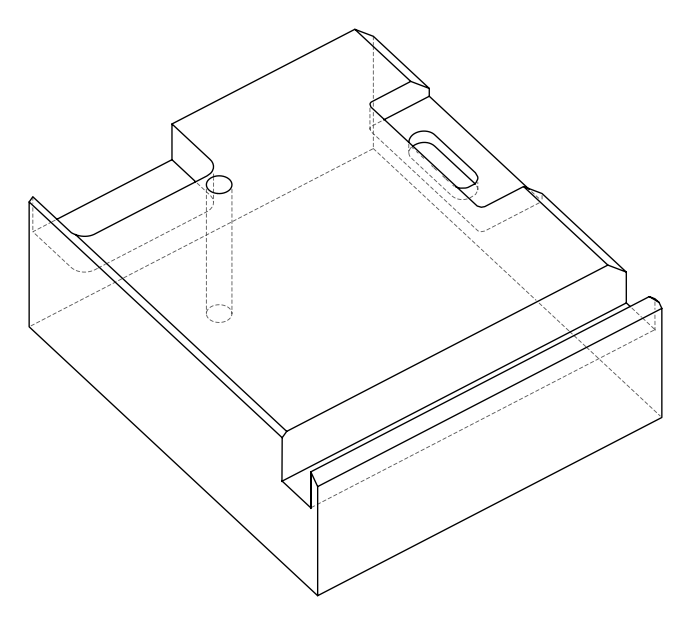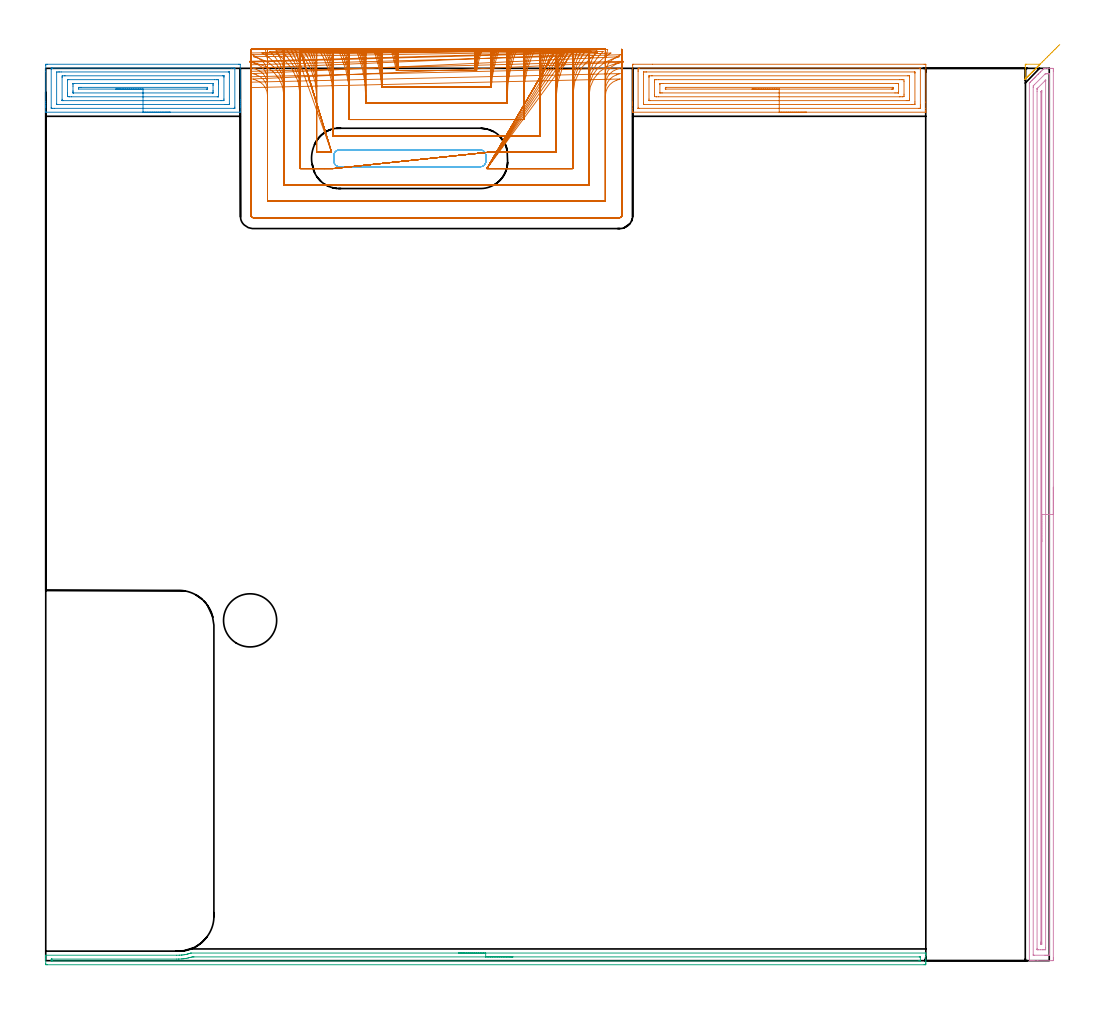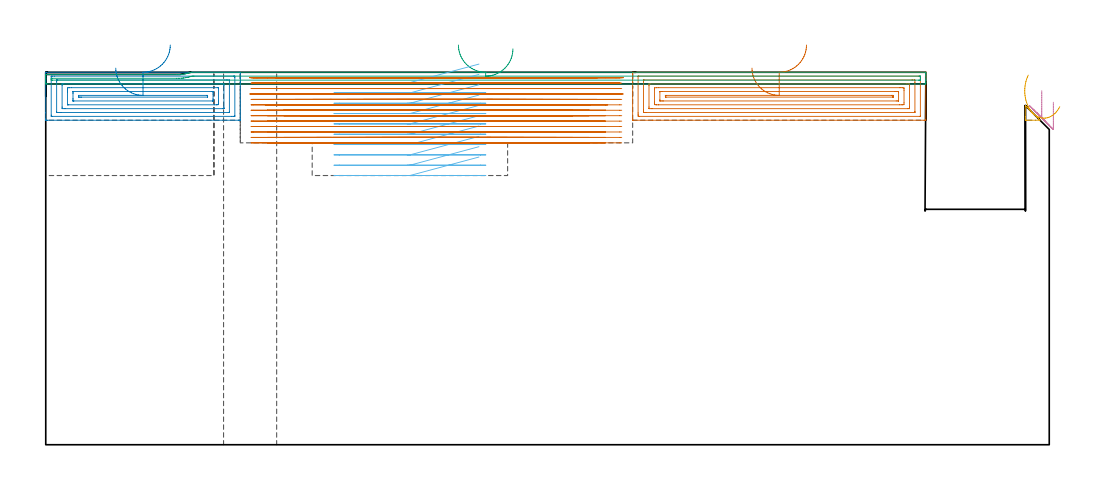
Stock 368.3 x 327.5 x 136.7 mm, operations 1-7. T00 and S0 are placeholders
(PLAN: 13 operations, 8 tool changes, 142.9 min)
(1 AREA_MILL | FG_CHAMFER_SURFACE | UGT0205_001 | 6.25 min | 19024 mm3)
(2 AREA_MILL_1 | FG_CHAMFER_SURFACE_1 | UGT0205_001 | 4.22 min | 12300 mm3)
(3 AREA_MILL_2 | FG_CHAMFER_SURFACE_2 | UGT0205_001 | 5.33 min | 2969 mm3)
(4 AREA_MILL_3 | FG_CHAMFER_SURFACE_3 | UGT0205_001 | 10.59 min | 70005 mm3)
(5 AREA_MILL_4 | FG_CHAMFER_SURFACE_4 | UGT0205_001 | 0.22 min | 380 mm3)
(6 MILL_RECTANGULAR_POCKET | POCKET_RECTANGULAR_STRAIGHT | NXT0201_012 | Follow Part, ap 4, ae 75% | 3.51 min | 56934 mm3)
(7 MILL_SLOT | SLOT_PARTIAL_RECTANGULAR | NXT0201_009 | Follow Part, ap 2, ae 75% | 73.72 min | 177799 mm3)
(8 MILL_SLOT_1 | SLOT_PARTIAL_RECTANGULAR_1 | NXT0201_012 | Follow Part, ap 4, ae 75% | 26.51 min | 306833 mm3)
(9 MILL_RECTANGULAR_SLOT | SLOT_RECTANGULAR | UGT0201_004 | Follow Part, ap 8, ae 75% | 11.22 min | 577773 mm3)
(10 SPOT_DRILL | STEP1HOLE | NXT0321_9005460120000 | 0.05 min | 209 mm3)
(11 DRILL_BLIND_HOLE_INTO_CENTER | STEP1HOLE | UGT0301_198 | 0.06 min | 423 mm3)
(12 GUN_DRILL_THROUGH_HOLE | STEP1HOLE | UGT0307_003 | 0.65 min | 4792 mm3)
(13 SPADE_DRILL_TO_ENLARGE_THROUGH_HOLE | STEP1HOLE | UGT0306_010 | 0.58 min | 35396 mm3)
(TOOL UGT0205_001 | Chamfer Mill 20 x 3 x 45 deg. | D20 FL50 Z2)
(TOOL NXT0201_012 | ENDMILL 16mm [2P460-1600-NA 1630] | D16 FL38 Z6)
(TOOL NXT0201_009 | ENDMILL 8mm [2P460-0800-NA 1630] | D8 FL26 Z6)
(TOOL UGT0201_004 | End Mill 32 mm | D32 FL53 Z6)
(TOOL NXT0321_9005460120000 | NC Spot Drill, 142deg, 12mm, Carbide, Uncoated | D12 PA142 FL30 Z2)
(TOOL UGT0301_198 | Twist Drill 7.9 mm | D7.9 PA118 FL73 Z2)
(TOOL UGT0307_003 | Gun Drill 7 mm | D7 PA130 FL24 Z1)
(TOOL UGT0306_010 | Spade Drill 19.5mm | D19.5 PA132 FL10 Z2)
(OP 1 AREA_MILL)
G17 G21 G94 G90
T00 M6
G54
G17 G0 G90 X279.2 Y311.4 S1061 M3
G43 Z146.7 H0
G94 G1 X279.162 Z145.828 F250.
X279.048 Z144.963
X278.859 Z144.112
X278.597 Z143.28
X278.263 Z142.474
X277.86 Z141.7
X277.392 Z140.964
X276.86 Z140.272
X276.271 Z139.629
X275.628 Z139.04
X274.936 Z138.508
X274.2 Z138.04
X273.426 Z137.637
X272.62 Z137.303
X271.788 Z137.041
X270.936 Z136.852
X270.072 Z136.738
X269.2 Z136.7
X215.576
X215.403 Y311.398 Z136.692
X215.402
X215.4 Y311.743 Z136.356
Y312.022 Z136.078
Y312.717 Z135.378
Y313.945 Z134.152
Y314.478 Z133.617
Y315.092 Z133.004
Y328.564 Z119.534
X215.402 Y328.832 Z119.265
X215.41 Y328.992 Z119.106
X215.572 Y328.999 Z119.099
X222.67 Y329. Z119.1
X322.377
X322.831 Y328.996 Z119.102
X322.99 Y328.992 Z119.106
X323. Y328.83 Z119.267
Y315.092 Z133.004
Y312.717 Z135.378
Y312.022 Z136.078
Y311.745 Z136.355
X322.998 Y311.398 Z136.692
X322.997
X322.824 Y311.4 Z136.7
X269.2
Y312.814 Z135.286
X217.711 Y312.815 Z135.285
X217.439 Y312.82 Z135.28
X217.413 Y312.821 Z135.279
X217.408 Y312.84 Z135.26
X217.403 Y312.874 Z135.226
X217.401 Y312.907 Z135.193
X217.4 Y326.327 Z121.773
X217.402 Y326.803 Z121.297
X217.407 Y327.201 Z120.899
X217.423 Y327.579 Z120.521
X217.811 Y327.584 Z120.516
X217.91 Y327.585 Z120.515
X320.689
X320.961 Y327.58 Z120.52
X320.987 Y327.579 Z120.521
X320.992 Y327.56 Z120.54
X320.997 Y327.526 Z120.574
X320.999 Y327.493 Z120.607
X321. Y314.073 Z134.027
X320.998 Y313.597 Z134.503
X320.993 Y313.199 Z134.901
X320.977 Y312.821 Z135.279
X320.589 Y312.816 Z135.284
X320.49 Y312.815 Z135.285
X269.2 Y312.814 Z135.286
Y314.228 Z133.872
X219.598 Y314.229 Z133.871
X219.514 Y314.23 Z133.87
X219.447 Y314.233 Z133.867
X219.411 Y314.235 Z133.865
X219.409 Y314.283 Z133.817
X219.403 Y314.478 Z133.622
X219.401 Y314.672 Z133.428
X219.4 Y325.237 Z122.863
X219.404 Y325.922 Z122.178
X219.408 Y326.109 Z121.991
X219.417 Y326.165 Z121.935
X219.472 Y326.167 Z121.933
X219.598 Y326.169 Z121.931
X220.239 Y326.171 Z121.929
X220.492 Y326.172 Z121.928
X318.802 Y326.171 Z121.929
X318.886 Y326.17 Z121.93
X318.953 Y326.167 Z121.933
X318.989 Y326.165 Z121.935
X318.991 Y326.117 Z121.983
X318.997 Y325.922 Z122.178
X318.999 Y325.728 Z122.372
X319. Y315.163 Z132.937
X318.996 Y314.478 Z133.622
X318.992 Y314.291 Z133.809
X318.983 Y314.235 Z133.865
X318.928 Y314.233 Z133.867
X318.802 Y314.231 Z133.869
X318.161 Y314.229 Z133.871
X317.908 Y314.228 Z133.872
X269.2
Y315.643 Z132.457
X221.99
X221.539 Y315.647 Z132.453
X221.443 Y315.65 Z132.45
X221.41 Y315.653 Z132.447
X221.407 Y315.7 Z132.4
X221.404 Y315.804 Z132.296
X221.4 Y316.224 Z131.876
Y324.148 Z123.952
X221.404 Y324.595 Z123.505
X221.407 Y324.703 Z123.397
X221.41 Y324.75 Z123.35
X221.474 Y324.752 Z123.348
X221.677 Y324.755 Z123.345
X222.279 Y324.757 Z123.343
X222.568
X316.41
X316.861 Y324.753 Z123.347
X316.957 Y324.75 Z123.35
X316.99 Y324.747 Z123.353
X316.993 Y324.7 Z123.4
X316.996 Y324.596 Z123.504
X317. Y324.176 Z123.924
Y316.252 Z131.848
X316.996 Y315.805 Z132.295
X316.993 Y315.697 Z132.403
X316.99 Y315.65 Z132.45
X316.926 Y315.648 Z132.452
X316.723 Y315.645 Z132.455
X316.121 Y315.643 Z132.457
X315.832
X269.2
Y317.057 Z131.043
X224.961
X224.126 Y317.06 Z131.04
X224.067 Y317.063 Z131.037
X223.41 Y317.119 Z130.981
X223.401 Y317.774 Z130.326
Y322.401 Z125.699
X223.404 Y323.054 Z125.046
X223.41 Y323.281 Z124.819
X224.01 Y323.337 Z124.763
X224.067 Y323.339 Z124.761
X224.898 Y323.343 Z124.757
X224.961
X313.439
X314.274 Y323.34 Z124.76
X314.333 Y323.337 Z124.763
X314.99 Y323.281 Z124.819
X314.999 Y322.626 Z125.474
Y317.999 Z130.101
X314.996 Y317.346 Z130.754
X314.99 Y317.119 Z130.981
X314.39 Y317.063 Z131.037
X314.333 Y317.061 Z131.039
X313.502 Y317.057 Z131.043
X313.439
X269.2
Y318.471 Z129.629
X226.269
X225.854 Y318.472 Z129.628
X225.44 Y318.476 Z129.624
X225.419 Y318.478 Z129.622
X225.41 Y318.487 Z129.613
X225.405 Y318.532 Z129.568
X225.401 Y318.611 Z129.489
X225.4 Y321.521 Z126.579
X225.402 Y321.744 Z126.356
X225.405 Y321.856 Z126.244
X225.41 Y321.91 Z126.19
X225.419 Y321.923 Z126.177
X225.444 Y321.925 Z126.175
X225.854 Y321.928 Z126.172
X226.333 Y321.929 Z126.171
X226.748
X312.131
X312.546 Y321.928 Z126.172
X312.96 Y321.924 Z126.176
X312.981 Y321.922 Z126.178
X312.99 Y321.913 Z126.187
X312.995 Y321.868 Z126.232
X312.999 Y321.789 Z126.311
X313. Y318.879 Z129.221
X312.998 Y318.656 Z129.444
X312.995 Y318.544 Z129.556
X312.99 Y318.49 Z129.61
X312.981 Y318.478 Z129.622
X312.956 Y318.475 Z129.625
X312.546 Y318.472 Z129.628
X312.067 Y318.471 Z129.629
X311.652
X269.2
Y319.885 Z128.215
X227.642 Y319.886 Z128.214
X227.513 Y319.887 Z128.213
X227.446 Y319.89 Z128.21
X227.417 Y319.892 Z128.208
X227.41 Y319.904 Z128.196
X227.406 Y319.927 Z128.173
X227.402 Y319.996 Z128.104
X227.407 Y320.094 Z128.006
X227.435 Y320.508 Z127.592
X227.609 Y320.514 Z127.586
X227.642
X310.758 Y320.515 Z127.585
X310.887 Y320.513 Z127.587
X310.954 Y320.51 Z127.59
X310.983 Y320.508 Z127.592
X310.99 Y320.496 Z127.604
X310.994 Y320.473 Z127.627
X310.999 Y320.403 Z127.697
X310.996 Y320.081 Z128.019
X310.992 Y319.962 Z128.138
X310.988 Y319.892 Z128.208
X310.918 Y319.89 Z128.21
X310.758 Y319.887 Z128.213
X310.631 Y319.886 Z128.215
X310.504 Y319.885
X269.2
X268.328 Z128.253
X267.464 Z128.367
X266.612 Z128.555
X265.78 Z128.818
X264.974 Z129.152
X264.2 Z129.554
X263.464 Z130.023
X262.772 Z130.554
X262.129 Z131.144
X261.54 Z131.787
X261.008 Z132.479
X260.54 Z133.215
X260.137 Z133.989
X259.803 Z134.795
X259.541 Z135.627
X259.352 Z136.478
X259.238 Z137.343
X259.2 Z138.215
G0 Z146.7
M5
M2
(OP 2 AREA_MILL_1)
G17 G21 G94 G90
T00 M6
G54
G17 G0 G90 X45.7 Y311.4 S1061 M3
G43 Z146.7 H0
G94 G1 X45.662 Z145.828 F250.
X45.548 Z144.963
X45.359 Z144.112
X45.097 Z143.28
X44.763 Z142.474
X44.36 Z141.7
X43.892 Z140.964
X43.36 Z140.272
X42.771 Z139.629
X42.128 Z139.039
X41.436 Z138.508
X40.7 Z138.04
X39.926 Z137.637
X39.12 Z137.303
X38.288 Z137.041
X37.436 Z136.852
X36.572 Z136.738
X35.7 Z136.7
X0.119
X0.01 Y311.406 Z136.692
X0. Y311.635 Z136.464
Y313.124 Z134.975
Y313.597 Z134.499
Y313.834 Z134.263
Y314.478 Z133.619
Y314.714 Z133.383
Y315.358 Z132.736
Y326.282 Z121.814
Y328.564 Z119.533
X0.003 Y328.889 Z119.208
X0.01 Y328.992 Z119.105
X0.114 Y328.999 Z119.099
X0.564 Y329. Z119.1
X70.836
X71.29 Y328.995 Z119.103
X71.39 Y328.991 Z119.105
X71.4 Y328.886 Z119.211
Y315.916 Z132.178
Y315.358 Z132.736
Y314.714 Z133.383
Y314.478 Z133.619
Y313.834 Z134.263
Y313.597 Z134.499
Y313.124 Z134.975
X71.399 Y311.633 Z136.465
X71.39 Y311.406 Z136.692
X71.28 Y311.4 Z136.7
X35.7
Y312.814 Z135.286
X3.134
X2.343 Y312.815 Z135.285
X2.243 Y312.816 Z135.284
X2.01 Y312.823 Z135.277
X2.006 Y312.896 Z135.204
X2.001 Y313.055 Z135.045
Y327.142 Z120.958
X2.007 Y327.482 Z120.618
X2.01 Y327.574 Z120.526
X2.048 Y327.579 Z120.521
X2.146 Y327.582 Z120.518
X2.343 Y327.585 Z120.515
X2.442 Y327.586 Z120.514
X68.266
X69.057 Y327.585 Z120.515
X69.157 Y327.584 Z120.516
X69.39 Y327.577 Z120.523
X69.394 Y327.505 Z120.595
X69.399 Y327.345 Z120.755
Y313.258 Z134.842
X69.393 Y312.918 Z135.182
X69.39 Y312.826 Z135.274
X69.352 Y312.821 Z135.279
X69.254 Y312.818 Z135.282
X69.057 Y312.815 Z135.285
X68.958 Y312.814 Z135.286
X35.7
Y314.228 Z133.872
X4.374 Y314.229 Z133.871
X4.122 Y314.23 Z133.87
X4.039 Y314.233 Z133.867
X4.017 Y314.235 Z133.865
X4.01 Y314.276 Z133.824
X4.004 Y314.357 Z133.743
X4.001 Y314.478 Z133.622
X4. Y314.599 Z133.501
X4.001 Y325.922 Z122.178
X4.002 Y326.041 Z122.059
X4.01 Y326.158 Z121.942
X4.122 Y326.165 Z121.935
X4.761 Y326.17 Z121.93
X5.012 Y326.171 Z121.929
X5.65 Y326.172 Z121.928
X67.026 Y326.171 Z121.929
X67.278 Y326.17 Z121.93
X67.361 Y326.167 Z121.933
X67.383 Y326.165 Z121.935
X67.39 Y326.124 Z121.976
X67.396 Y326.043 Z122.057
X67.399 Y325.922 Z122.178
X67.4 Y325.801 Z122.299
X67.399 Y314.478 Z133.622
X67.398 Y314.359 Z133.741
X67.39 Y314.242 Z133.858
X67.278 Y314.236 Z133.864
X66.639 Y314.23 Z133.87
X66.388 Y314.229 Z133.871
X65.75 Y314.228 Z133.872
X35.7
Y315.643 Z132.457
X6.503
X6.088 Y315.644 Z132.456
X6.046 Y315.645 Z132.455
X6.018 Y315.649 Z132.451
X6.01 Y315.651 Z132.449
X6.008 Y315.667 Z132.433
X6.003 Y315.825 Z132.275
X6. Y316.141 Z131.959
X6.001 Y324.162 Z123.938
X6.006 Y324.553 Z123.547
X6.01 Y324.742 Z123.358
X6.196 Y324.751 Z123.349
X6.791 Y324.755 Z123.345
X7.079 Y324.757 Z123.343
X64.897
X65.312 Y324.756 Z123.344
X65.354 Y324.755 Z123.345
X65.382 Y324.751 Z123.349
X65.39 Y324.749 Z123.351
X65.392 Y324.733 Z123.367
X65.397 Y324.576 Z123.524
X65.4 Y324.259 Z123.841
X65.399 Y316.238 Z131.862
X65.394 Y315.847 Z132.253
X65.39 Y315.658 Z132.442
X65.204 Y315.649 Z132.451
X64.609 Y315.645 Z132.455
X64.321 Y315.643 Z132.457
X35.7
Y317.057 Z131.043
X9.459
X8.628 Y317.061 Z131.039
X8.57 Y317.064 Z131.036
X8.01 Y317.119 Z130.981
X8.002 Y317.681 Z130.419
X8.001 Y317.999 Z130.101
X8. Y318.563 Z129.537
X8.001 Y323.281 Z124.819
X8.002 Y323.317 Z124.783
X8.005 Y323.333 Z124.767
X8.007 Y323.336 Z124.764
X8.07 Y323.338 Z124.762
X8.32 Y323.342 Z124.758
X8.445 Y323.343 Z124.757
X61.941
X62.772 Y323.339 Z124.761
X62.83 Y323.336 Z124.764
X63.39 Y323.281 Z124.819
X63.398 Y322.719 Z125.381
X63.399 Y322.401 Z125.699
X63.4 Y321.837 Z126.263
X63.399 Y317.119 Z130.981
X63.398 Y317.084 Z131.016
X63.395 Y317.067 Z131.033
X63.393 Y317.064 Z131.036
X63.33 Y317.062 Z131.038
X63.08 Y317.058 Z131.042
X62.955 Y317.057 Z131.043
X35.7
Y318.471 Z129.629
X10.211 Y318.472
X10.101 Y318.473 Z129.627
X10.029 Y318.476 Z129.624
X10.015 Y318.477 Z129.623
X10.01 Y318.49 Z129.61
X10.007 Y318.534 Z129.566
X10.002 Y318.879 Z129.221
X10. Y319.225 Z128.875
Y320.986 Z127.114
Y321.521 Z126.579
X10.001 Y321.865 Z126.235
X10.006 Y321.915 Z126.185
X10.01 Y321.923 Z126.177
X10.015 Y321.925 Z126.175
X10.04 Y321.927 Z126.173
X10.143 Y321.929 Z126.171
X10.349
X61.189
X61.299 Y321.927 Z126.173
X61.371 Y321.924 Z126.176
X61.385 Y321.923 Z126.177
X61.39 Y321.91 Z126.19
X61.393 Y321.866 Z126.234
X61.398 Y321.521 Z126.579
X61.4 Y321.175 Z126.925
Y319.415 Z128.685
Y318.879 Z129.221
X61.399 Y318.536 Z129.564
X61.394 Y318.486 Z129.614
X61.39 Y318.477 Z129.623
X61.385 Y318.475 Z129.625
X61.36 Y318.473 Z129.627
X61.257 Y318.471 Z129.629
X61.051
X35.7
Y319.885 Z128.215
X12.001 Y319.886 Z128.214
X12.116 Y320.509 Z127.591
X12.128 Y320.51 Z127.59
X12.256 Y320.513 Z127.587
X12.891 Y320.515 Z127.585
X13.017
X59.399 Y320.514 Z127.586
X59.4
X59.399 Y320.137 Z127.963
X59.397 Y320.073 Z128.027
X59.39 Y319.947 Z128.153
X59.382 Y319.892 Z128.208
X59.351 Y319.889 Z128.211
X59.272 Y319.887 Z128.213
X59.145 Y319.886 Z128.214
X59.019 Y319.885 Z128.215
X35.7
X34.828 Z128.253
X33.964 Z128.367
X33.112 Z128.555
X32.28 Z128.818
X31.474 Z129.152
X30.7 Z129.554
X29.964 Z130.023
X29.272 Z130.554
X28.629 Z131.144
X28.04 Z131.787
X27.508 Z132.479
X27.04 Z133.215
X26.637 Z133.988
X26.303 Z134.794
X26.041 Z135.626
X25.852 Z136.478
X25.738 Z137.343
X25.7 Z138.215
G0 Z146.7
M5
M2
(OP 3 AREA_MILL_2)
G17 G21 G94 G90
T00 M6
G54
G17 G0 G90 X151.455 Y2.798 S1061 M3
G43 Z146.7 H0
Z146.698
G94 G1 X151.493 Z145.826 F250.
X151.607 Z144.961
X151.795 Z144.109
X152.058 Z143.277
X152.392 Z142.471
X152.794 Z141.698
X153.263 Z140.962
X153.794 Z140.27
X154.384 Z139.627
X155.027 Z139.037
X155.719 Z138.506
X156.455 Z138.037
X157.229 Z137.635
X158.035 Z137.301
X158.867 Z137.039
X159.718 Z136.85
X160.583 Z136.736
X161.455 Z136.698
X322.823 Y2.8 Z136.7
X322.99 Y2.798 Z136.689
X322.998 Y2.646 Z136.538
X323. Y2.487 Z136.387
Y2.222 Z136.121
Y1.527 Z135.422
Y0.303 Z134.2
Y-0.227 Z133.667
Y-0.84 Z133.056
X322.997 Y-1.105 Z132.79
X322.99 Y-1.492 Z132.404
X322.775 Y-1.496 Z132.401
X322.376 Y-1.5 Z132.4
X0.624
X0.225 Y-1.496 Z132.401
X0.01 Y-1.491 Z132.404
X0. Y-1.105 Z132.79
Y0.303 Z134.199
Y0.65 Z134.545
Y1.345 Z135.244
Y1.626 Z135.526
X0.007 Y1.987 Z135.878
X0.01 Y2.004 Z135.895
X0.173 Y2. Z135.9
X48.058 Y2.001
X48.952 Y2.013 Z135.904
X49.172 Y2.024 Z135.913
X49.78 Y2.051 Z135.942
X49.845 Y2.053 Z135.946
X50.292 Y2.092 Z135.99
X50.754 Y2.151 Z136.049
X51.193 Y2.23 Z136.129
X51.412 Y2.276 Z136.174
X51.568 Y2.309 Z136.205
X51.614 Y2.318 Z136.216
X51.631 Y2.321 Z136.22
X52.079 Y2.43 Z136.33
X52.178 Y2.458 Z136.358
X52.525 Y2.556 Z136.455
X52.979 Y2.697 Z136.596
X53.18 Y2.76 Z136.659
X53.301 Y2.79 Z136.689
X53.34 Y2.796 Z136.696
X161.455 Y2.798 Z136.698
Y1.384 Z135.284
X320.589 Y1.385 Z135.285
X320.735 Y1.384 Z135.284
X320.947 Y1.379 Z135.279
X320.991 Y1.377 Z135.277
X320.995 Y1.347 Z135.247
X320.997 Y1.314 Z135.214
X321. Y1.124 Z135.024
X320.999 Y0.112 Z134.012
X320.998 Y0.004 Z133.904
X320.993 Y-0.067 Z133.833
X320.989 Y-0.08 Z133.82
X320.985 Y-0.082 Z133.818
X320.963 Y-0.084 Z133.816
X320.589 Y-0.086 Z133.814
X320.445
X2.411 Y-0.085 Z133.815
X2.265 Y-0.084 Z133.816
X2.053 Y-0.079 Z133.821
X2.009 Y-0.077 Z133.823
X2.005 Y-0.047 Z133.853
X2.003 Y-0.014 Z133.886
X2.002 Y0.174 Z134.074
X2.01 Y0.522 Z134.422
X2.017 Y0.58 Z134.48
X2.033 Y0.581 Z134.481
X2.082 Y0.584 Z134.484
X2.182 Y0.585 Z134.485
X2.382 Y0.586 Z134.486
X48.057 Y0.587 Z134.487
X48.817 Y0.593 Z134.493
X48.887 Y0.594 Z134.494
X49.8 Y0.63 Z134.53
X50.131 Y0.65 Z134.55
X50.624 Y0.699 Z134.599
X50.674 Y0.705 Z134.605
X51.4 Y0.814 Z134.714
X51.568 Y0.845 Z134.745
X52.146 Y0.96 Z134.86
X52.462 Y1.035 Z134.935
X52.861 Y1.136 Z135.036
X53.355 Y1.273 Z135.173
X53.698 Y1.368 Z135.268
X53.877 Y1.375 Z135.275
X54.249 Y1.38 Z135.28
X54.398 Y1.381 Z135.281
X161.455 Y1.384 Z135.284
X162.326 Z135.322
X163.191 Z135.435
X164.043 Z135.624
X164.875 Z135.887
X165.681 Z136.221
X166.455 Z136.623
X167.191 Z137.092
X167.883 Z137.623
X168.526 Z138.213
X169.115 Z138.856
X169.646 Z139.548
X170.115 Z140.284
X170.518 Z141.057
X170.852 Z141.863
X171.114 Z142.695
X171.303 Z143.547
X171.417 Z144.412
X171.455 Z145.284
G0 Z146.7
M5
M2
(OP 4 AREA_MILL_3)
G17 G21 G94 G90
T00 M6
G54
G17 G0 G90 X369.8 Y173.75 S1061 M3
G43 Z146.7 H0
Z125.7
G94 G1 Y173.712 Z124.828 F250.
Y173.598 Z123.964
Y173.409 Z123.112
Y173.147 Z122.28
Y172.813 Z121.474
Y172.41 Z120.7
Y171.942 Z119.964
Y171.41 Z119.272
Y170.821 Z118.629
Y170.178 Z118.04
Y169.486 Z117.508
Y168.75 Z117.04
Y167.976 Z116.637
Y167.17 Z116.303
Y166.338 Z116.041
Y165.486 Z115.852
Y164.622 Z115.738
Y163.75 Z115.7
Y1.074
X369.799 Y0.625 Z115.701
X369.795 Y0.185 Z115.703
X369.792 Y0.01 Z115.706
X369.362 Y0. Z116.135
X364.079 Z121.415
X362.669 Z122.828
X362.318 Z123.177
X361.618 Z123.882
X361.349 Z124.151
X360.999 Y0.003 Z124.492
X361. Y0.178 Z124.5
Y321.962
X360.996 Y322.095 Z124.495
X360.999 Y322.101 Z124.492
X361.135 Y322.235 Z124.364
X361.305 Y322.406 Z124.193
X361.438 Y322.54 Z124.058
X361.811 Y322.911 Z123.689
X361.951 Y323.052 Z123.548
X362.199 Y323.3 Z123.299
X362.318 Y323.42 Z123.178
X362.654 Y323.754 Z122.846
X362.873 Y323.973 Z122.627
X363.093 Y324.194 Z122.405
X363.199 Y324.301 Z122.297
X363.639 Y324.739 Z121.86
X364.079 Y325.181 Z121.417
X364.285 Y325.385 Z121.214
X364.339 Y325.439 Z121.161
X364.96 Y326.062 Z120.536
X365.179 Y326.279 Z120.321
X365.84 Y326.942 Z119.656
X366.024 Y327.124 Z119.476
X366.073 Y327.173 Z119.427
X366.28 Y327.381 Z119.218
X366.373 Y327.471 Z119.125
X366.409 Y327.499 Z119.087
X366.721 Y327.5 Z118.777
X366.806 Z118.692
X367.601 Z117.893
X368.832 Z116.665
X369.362 Y327.495 Z116.132
X369.791 Y327.49 Z115.705
X369.794 Y327.314 Z115.702
X369.799 Y326.875 Z115.701
X369.8 Y326.431 Z115.7
Y163.75
X368.386 Z117.114
X368.385 Y2.51 Z117.115
X368.384 Y2.412 Z117.116
X368.379 Y2.024 Z117.121
X368. Y2.007 Z117.5
X367.601 Y2.003 Z117.899
X367.127 Y2. Z118.373
X366.721 Z118.779
X362.724 Z122.776
X362.508 Y2.001 Z122.992
X362.474 Y2.003 Z123.026
X362.44 Y2.008 Z123.06
X362.421 Y2.013 Z123.079
X362.42 Y2.04 Z123.08
X362.415 Y2.314 Z123.085
X362.414 Y320.521 Z123.086
X362.422 Y321.061 Z123.078
X362.449 Y321.091 Z123.051
X362.501 Y321.148 Z122.999
X362.588 Y321.238 Z122.912
X362.862 Y321.512 Z122.638
X366.581 Y325.23 Z118.919
X366.721 Y325.366 Z118.779
X366.844 Y325.482 Z118.656
X366.958 Y325.49 Z118.542
X367.197 Y325.497 Z118.303
X367.601 Y325.499 Z117.899
X368.075 Y325.5 Z117.425
X368.292 Y325.499 Z117.208
X368.326 Y325.497 Z117.174
X368.36 Y325.492 Z117.14
X368.379 Y325.487 Z117.121
X368.38 Y325.46 Z117.12
X368.385 Y325.186 Z117.115
X368.386 Y163.75 Z117.114
X366.972 Z118.528
X366.971 Y4.84 Z118.529
X366.969 Y4.2 Z118.531
X366.967 Y4.073 Z118.533
X366.965 Y4.018 Z118.535
X366.909 Y4.009 Z118.591
X366.721 Y4.004 Z118.779
X366.037 Y4. Z119.463
X365.84 Z119.66
X365.157 Z120.343
X364.276 Y4.001 Z121.224
X364.079 Y4.003 Z121.421
X363.883 Y4.009 Z121.617
X363.835 Y4.012 Z121.665
X363.833 Y4.048 Z121.667
X363.83 Y4.115 Z121.67
X363.829 Y4.2 Z121.671
Y4.455
Y319.085
X363.83 Y319.724 Z121.67
X363.833 Y319.975 Z121.667
X363.835 Y320.012 Z121.665
X363.848 Y320.037 Z121.652
X363.899 Y320.092 Z121.601
X364.079 Y320.279 Z121.421
X366.721 Y322.921 Z118.779
X366.909 Y323.108 Z118.591
X366.942 Y323.138 Z118.558
X366.963 Y323.152 Z118.537
X366.965 Z118.535
X366.968 Y323.14 Z118.532
X366.971 Y323.109 Z118.529
Y323.088
X366.972 Y163.75 Z118.528
X365.557 Z119.943
Y6.562
X365.556 Y6.276 Z119.944
X365.553 Y6.115 Z119.947
X365.551 Y6.018 Z119.949
X365.506 Y6.01 Z119.994
X365.4 Y6.008 Z120.1
X365.294 Y6.01 Z120.206
X365.249 Y6.018 Z120.251
X365.247 Y6.115 Z120.253
X365.245 Y6.275 Z120.255
X365.243 Y6.594 Z120.257
Y6.882
Y318.831
X365.244 Y318.926 Z120.256
X365.247 Y318.966 Z120.253
X365.249 Y318.98 Z120.251
X365.27 Y319.009 Z120.23
X365.464 Y319.213 Z120.036
X365.495 Y319.244 Z120.005
X365.536 Y319.279 Z119.964
X365.548 Y319.288 Z119.952
X365.551 Y319.282 Z119.949
X365.553 Y319.246 Z119.947
X365.556 Y319.119 Z119.944
X365.557 Y318.831 Z119.943
Y318.511
Y163.75
Y162.878 Z119.981
Y162.014 Z120.095
Y161.162 Z120.283
Y160.33 Z120.546
Y159.524 Z120.88
Y158.75 Z121.282
Y158.014 Z121.751
Y157.322 Z122.282
Y156.679 Z122.872
Y156.09 Z123.515
Y155.558 Z124.207
Y155.09 Z124.943
Y154.687 Z125.716
Y154.353 Z126.522
Y154.091 Z127.354
Y153.902 Z128.206
Y153.788 Z129.071
Y153.75 Z129.943
G0 Z146.7
M5
M2
(OP 5 AREA_MILL_4)
G17 G21 G94 G90
T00 M6
G54
G17 G0 G90 X372.165 Y336.235 S1061 M3
G43 Z146.7 H0
Z124.071
G94 G1 X371.786 Y335.857 Z123.382 F250.
X371.365 Y335.438 Z122.743
X370.907 Y334.981 Z122.158
X370.415 Y334.49 Z121.631
X369.891 Y333.968 Z121.167
X369.341 Y333.42 Z120.77
X368.769 Y332.849 Z120.441
X368.179 Y332.261 Z120.185
X367.575 Y331.658 Z120.002
X366.962 Y331.047 Z119.893
X366.344 Y330.432 Z119.861
X365.727 Y329.816 Z119.905
X365.115 Y329.206 Z120.025
X364.513 Y328.606 Z120.219
X363.925 Y328.02 Z120.487
X363.356 Y327.452 Z120.826
X362.81 Y326.908 Z121.234
X362.291 Y326.39 Z121.708
X362.034 Y326.134 Z121.966
X361.83 Y325.928 Z122.169
X361.168 Y325.268 Z122.832
X360.949 Y325.048 Z123.049
X360.298 Y324.398 Z123.702
X360.069 Y324.168 Z123.929
X359.682 Y323.782 Z124.317
X359.547 Y323.752 Z124.347
X359.501 Y323.742 Z124.356
X359.5 Y327.783 Z120.316
X359.505 Y328.568 Z119.525
X359.508 Y328.99 Z119.104
X359.563 Y328.993 Z119.102
X359.99 Y329. Z119.1
X364.7
X364.881 Y328.992 Z119.106
X364.705 Y328.805 Z119.295
X364.41 Y328.509 Z119.588
X363.77 Y327.87 Z120.23
X363.59 Y327.688 Z120.409
X362.902 Y327.002 Z121.098
X362.71 Y326.808 Z121.289
X362.291 Y326.39 Z121.708
X361.804 Y325.903 Z122.243
X361.351 Y325.451 Z122.836
X360.936 Y325.037 Z123.482
X360.563 Y324.664 Z124.177
X360.234 Y324.336 Z124.915
X359.952 Y324.054 Z125.691
X359.719 Y323.821 Z126.499
X359.537 Y323.639 Z127.332
X359.406 Y323.509 Z128.185
X359.329 Y323.432 Z129.051
X359.306 Y323.408 Z129.922
X359.336 Y323.438 Z130.794
X359.42 Y323.522 Z131.658
X359.557 Y323.659 Z132.509
X359.745 Y323.847 Z133.339
X359.985 Y324.087 Z134.144
X360.273 Y324.374 Z134.915
X360.607 Y324.708 Z135.648
G0 Z146.7
M5
M2
(OP 6 MILL_RECTANGULAR_POCKET)
G17 G21 G94 G90
T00 M6
G54
G17 G0 G90 X158.991 Y297.5 S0 M3
G43 Z146.7 H1
Z139.7
G94 G1 X133.65 Z132.91 F250.
X107.7 F500.
G3 X105.8 Y295.6 R1.9
G1 Y293.3
G3 X107.7 Y291.4 R1.9
G1 X159.6
G3 X161.5 Y293.3 R1.9
G1 Y295.6
G3 X159.6 Y297.5 R1.9
G1 X133.65
X132.65
G0 X158.991 Z135.91
G1 X133.65 Z129.12 F250.
X107.7 F500.
G3 X105.8 Y295.6 R1.9
G1 Y293.3
G3 X107.7 Y291.4 R1.9
G1 X159.6
G3 X161.5 Y293.3 R1.9
G1 Y295.6
G3 X159.6 Y297.5 R1.9
G1 X133.65
X132.65
G0 X158.991 Z132.12
G1 X133.65 Z125.33 F250.
X107.7 F500.
G3 X105.8 Y295.6 R1.9
G1 Y293.3
G3 X107.7 Y291.4 R1.9
G1 X159.6
G3 X161.5 Y293.3 R1.9
G1 Y295.6
G3 X159.6 Y297.5 R1.9
G1 X133.65
X132.65
G0 X158.991 Z128.33
G1 X133.65 Z121.54 F250.
X107.7 F500.
G3 X105.8 Y295.6 R1.9
G1 Y293.3
G3 X107.7 Y291.4 R1.9
G1 X159.6
G3 X161.5 Y293.3 R1.9
G1 Y295.6
G3 X159.6 Y297.5 R1.9
G1 X133.65
X132.65
G0 X158.991 Z124.54
G1 X133.65 Z117.75 F250.
X107.7 F500.
G3 X105.8 Y295.6 R1.9
G1 Y293.3
G3 X107.7 Y291.4 R1.9
G1 X159.6
G3 X161.5 Y293.3 R1.9
G1 Y295.6
G3 X159.6 Y297.5 R1.9
G1 X133.65
X132.65
G0 X158.991 Z120.75
G1 X133.65 Z113.96 F250.
X107.7 F500.
G3 X105.8 Y295.6 R1.9
G1 Y293.3
G3 X107.7 Y291.4 R1.9
G1 X159.6
G3 X161.5 Y293.3 R1.9
G1 Y295.6
G3 X159.6 Y297.5 R1.9
G1 X133.65
X132.65
G0 X158.991 Z116.96
G1 X133.65 Z110.17 F250.
X107.7 F500.
G3 X105.8 Y295.6 R1.9
G1 Y293.3
G3 X107.7 Y291.4 R1.9
G1 X159.6
G3 X161.5 Y293.3 R1.9
G1 Y295.6
G3 X159.6 Y297.5 R1.9
G1 X133.65
X132.65
G0 X158.991 Z113.17
G1 X133.65 Z106.38 F250.
X107.7 F500.
G3 X105.8 Y295.6 R1.9
G1 Y293.3
G3 X107.7 Y291.4 R1.9
G1 X159.6
G3 X161.5 Y293.3 R1.9
G1 Y295.6
G3 X159.6 Y297.5 R1.9
G1 X133.65
X132.65
G0 X158.991 Z109.38
G1 X133.65 Z102.59 F250.
X107.7 F500.
G3 X105.8 Y295.6 R1.9
G1 Y293.3
G3 X107.7 Y291.4 R1.9
G1 X159.6
G3 X161.5 Y293.3 R1.9
G1 Y295.6
G3 X159.6 Y297.5 R1.9
G1 X133.65
X132.65
G0 X158.991 Z105.59
G1 X133.65 Z98.8 F250.
X107.7 F500.
G3 X105.8 Y295.6 R1.9
G1 Y293.3
G3 X107.7 Y291.4 R1.9
G1 X159.6
G3 X161.5 Y293.3 R1.9
G1 Y295.6
G3 X159.6 Y297.5 R1.9
G1 X133.65
X132.65
G0 Z146.7
M5
M2
(OP 7 MILL_SLOT)
G17 G21 G94 G90
T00 M6
G54
G17 G0 G90 X126.752 Y334.396 S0 M3
G43 Z146.7 H1
Z134.708
G94 G1 X127.534 Y331.5 F250.
G2 X128.598 Y326.7 R54. F500.
G1 X158.202
G2 X159.266 Y331.5 R54.
G1 X160.047 Y334.396 F250.
X120.411 Y334.368
X121.29 Y331.5
G2 X123.288 Y320.7 R48. F500.
G1 X163.512
G2 X165.509 Y331.5 R48.
G1 X166.388 Y334.368 F250.
X113.966 Y334.327
X114.972 Y331.5
G2 X117.4 Y317.425 R42. F500.
G1 Y314.7
X169.4
Y317.428
G2 X171.827 Y331.5 R42.
G1 X172.833 Y334.327 F250.
X107.362 Y334.261
X108.535 Y331.5
G2 X111.4 Y317.425 R36. F500.
G1 Y308.7
X175.4
Y317.428
G2 X178.264 Y331.5 R36.
G1 X179.437 Y334.261 F250.
X100.486 Y334.149
X101.894 Y331.5
G2 X105.4 Y317.425 R30. F500.
G1 Y302.7
X181.4
Y317.428
G2 X184.905 Y331.5 R30.
G1 X186.312 Y334.15 F250.
X93.081 Y333.93
X94.84 Y331.5
G2 X99.4 Y317.425 R24. F500.
G1 Y296.7
X101.91
X104.91 F250.
G0 Z146.7
X84.275 Y333.37
Z134.708
G1 X86.621 Y331.5
G2 X93.4 Y317.425 R18. F500.
G1 Y290.7
X102.412
X105.412 F250.
X162.391 Y296.7 F500.
X165.391 F250.
X187.4 F500.
Y317.428
G2 X191.958 Y331.5 R24.
G1 X193.717 Y333.93 F250.
X161.888 Y290.7 F500.
X164.888 F250.
X193.4 F500.
Y317.428
G2 X200.175 Y331.5 R18.
G1 X202.521 Y333.371 F250.
X74.833 Y329.782 F500.
X77.774 Y329.188 F250.
G2 X87.4 Y317.425 R12. F500.
G1 Y284.7
X199.4
Y317.428
G2 X209.025 Y329.191 R12.
G1 X211.966 Y329.785 F250.
X75.986 Y323.582 F500.
X77.4 Y323.082 F250.
G2 X81.4 Y317.425 R6. F500.
G1 Y278.7
X205.4
Y317.428
G2 X209.4 Y323.085 R6.
G1 X210.814 Y323.585 F250.
X75.4 Y320.425 F500.
Y317.425 F250.
Y273.4 F500.
G3 X76.1 Y272.7 R0.7
G1 X210.7
G3 X211.4 Y273.4 R0.7
G1 Y317.428
Y320.428 F250.
G0 Z146.7
X127.36 Y334.424
Z132.715
G1 X128.031 Y331.5
G2 X128.907 Y326.7 R54. F500.
G1 X157.894
G2 X158.77 Y331.5 R54.
G1 X159.441 Y334.424 F250.
X121.099 Y334.403
X121.855 Y331.5
G2 X123.383 Y320.7 R48. F500.
G1 X163.417
G2 X164.946 Y331.5 R48.
G1 X165.702 Y334.403 F250.
X114.762 Y334.373
X115.625 Y331.5
G2 X117.4 Y319.418 R42. F500.
G1 Y314.7
X169.4
Y319.414
G2 X171.176 Y331.5 R42.
G1 X172.04 Y334.373 F250.
X108.305 Y334.326
X109.312 Y331.5
G2 X111.4 Y319.418 R36. F500.
G1 Y308.7
X175.4
Y319.414
G2 X177.489 Y331.5 R36.
G1 X178.496 Y334.326 F250.
X101.651 Y334.246
X102.86 Y331.5
G2 X105.4 Y319.418 R30. F500.
G1 Y302.7
X181.4
Y319.414
G2 X183.942 Y331.5 R30.
G1 X185.151 Y334.246 F250.
X94.627 Y334.092
X96.137 Y331.5
G2 X99.4 Y319.418 R24. F500.
G1 Y296.7
X101.91
X104.91 F250.
G0 Z146.7
X86.729 Y333.724
Z132.715
G1 X88.743 Y331.5
G2 X93.4 Y319.418 R18. F500.
G1 Y290.7
X102.412
X105.412 F250.
X162.391 Y296.7 F500.
X165.391 F250.
X187.4 F500.
Y319.414
G2 X190.665 Y331.5 R24.
G1 X192.176 Y334.092 F250.
X161.888 Y290.7 F500.
X164.888 F250.
X193.4 F500.
Y319.414
G2 X198.061 Y331.5 R18.
G1 X200.075 Y333.723 F250.
X76.311 Y331.754
X79.16 Y330.814
G2 X87.4 Y319.418 R12. F500.
G1 Y284.7
X199.4
Y319.414
G2 X207.644 Y330.811 R12.
G1 X210.493 Y331.75 F250.
X75.986 Y325.575 F500.
X77.4 Y325.075 F250.
G2 X81.4 Y319.418 R6. F500.
G1 Y278.7
X205.4
Y319.414
G2 X209.4 Y325.071 R6.
G1 X210.814 Y325.571 F250.
X75.4 Y322.418 F500.
Y319.418 F250.
Y273.4 F500.
G3 X76.1 Y272.7 R0.7
G1 X210.7
G3 X211.4 Y273.4 R0.7
G1 Y319.414
Y322.414 F250.
G0 Z146.7
X127.888 Y334.447
Z130.723
G1 X128.449 Y331.5
G2 X129.14 Y326.7 R54. F500.
G1 X157.66
G2 X158.351 Y331.5 R54.
G1 X158.911 Y334.447 F250.
X121.697 Y334.433
X122.327 Y331.5
G2 X123.4 Y321.41 R48. F500.
G1 Y320.7
X163.4
Y321.411
G2 X164.472 Y331.5 R48.
G1 X165.103 Y334.433 F250.
X115.449 Y334.412
X116.17 Y331.5
G2 X117.4 Y321.41 R42. F500.
G1 Y314.7
X169.4
Y321.411
G2 X170.63 Y331.5 R42.
G1 X171.35 Y334.412 F250.
X109.116 Y334.38
X109.957 Y331.5
G2 X111.4 Y321.41 R36. F500.
G1 Y308.7
X175.4
Y321.411
G2 X176.843 Y331.5 R36.
G1 X177.683 Y334.38 F250.
X102.643 Y334.325
X103.652 Y331.5
G2 X105.4 Y321.41 R30. F500.
G1 Y302.7
X181.4
Y321.411
G2 X183.147 Y331.5 R30.
G1 X184.156 Y334.325 F250.
X95.914 Y334.222
X97.176 Y331.5
G2 X99.4 Y321.41 R24. F500.
G1 Y296.7
X101.91
X104.91 F250.
G0 Z146.7
X88.624 Y333.984
Z130.723
G1 X90.306 Y331.5
G2 X93.4 Y321.41 R18. F500.
G1 Y290.7
X102.412
X105.412 F250.
X162.391 Y296.7 F500.
X165.391 F250.
X187.4 F500.
Y321.411
G2 X189.624 Y331.5 R24.
G1 X190.885 Y334.222 F250.
X161.888 Y290.7 F500.
X164.888 F250.
X193.4 F500.
Y321.411
G2 X196.493 Y331.5 R18.
G1 X198.175 Y333.984 F250.
X79.372 Y333.124
X81.895 Y331.5
G2 X87.4 Y321.41 R12. F500.
G1 Y284.7
X199.4
Y321.411
G2 X204.903 Y331.5 R12.
G1 X207.426 Y333.124 F250.
X75.986 Y327.567 F500.
X77.4 Y327.067 F250.
G2 X81.4 Y321.41 R6. F500.
G1 Y278.7
X205.4
Y321.411
G2 X209.4 Y327.068 R6.
G1 X210.814 Y327.568 F250.
X75.4 Y324.41 F500.
Y321.41 F250.
Y273.4 F500.
G3 X76.1 Y272.7 R0.7
G1 X210.7
G3 X211.4 Y273.4 R0.7
G1 Y321.411
Y324.411 F250.
G0 Z146.7
X128.339 Y334.466
Z128.731
G1 X128.789 Y331.5
G2 X129.299 Y326.7 R54. F500.
G1 X157.501
G2 X158.011 Y331.5 R54.
G1 X158.461 Y334.466 F250.
X122.205 Y334.457
X122.711 Y331.5
G2 X123.4 Y323.398 R48. F500.
G1 Y320.7
X163.4
Y323.399
G2 X164.089 Y331.5 R48.
G1 X164.595 Y334.457 F250.
X116.033 Y334.444
X116.611 Y331.5
G2 X117.4 Y323.398 R42. F500.
G1 Y314.7
X169.4
Y323.399
G2 X170.189 Y331.5 R42.
G1 X170.767 Y334.444 F250.
X109.801 Y334.423
X110.477 Y331.5
G2 X111.4 Y323.398 R36. F500.
G1 Y308.7
X175.4
Y323.399
G2 X176.323 Y331.5 R36.
G1 X176.998 Y334.423 F250.
X103.475 Y334.389
X104.285 Y331.5
G2 X105.4 Y323.398 R30. F500.
G1 Y302.7
X181.4
Y323.399
G2 X182.514 Y331.5 R30.
G1 X183.325 Y334.389 F250.
X96.979 Y334.324
X97.991 Y331.5
G2 X99.4 Y323.398 R24. F500.
G1 Y296.7
X101.91
X104.91 F250.
G0 Z146.7
X90.123 Y334.179
Z128.731
G1 X91.474 Y331.5
G2 X93.4 Y323.398 R18. F500.
G1 Y290.7
X102.412
X105.412 F250.
X162.391 Y296.7 F500.
X165.391 F250.
X187.4 F500.
Y323.399
G2 X188.808 Y331.5 R24.
G1 X189.821 Y334.324 F250.
X161.888 Y290.7 F500.
X164.888 F250.
X193.4 F500.
Y323.399
G2 X195.326 Y331.5 R18.
G1 X196.676 Y334.179 F250.
X82.227 Y333.713
X84.252 Y331.5
G2 X87.4 Y323.398 R12. F500.
G1 Y284.7
X199.4
Y323.399
G2 X202.547 Y331.5 R12.
G1 X204.572 Y333.713 F250.
X74.896 Y330.088 F500.
X77.673 Y328.951 F250.
G2 X81.4 Y323.398 R6. F500.
G1 Y278.7
X205.4
Y323.399
G2 X209.127 Y328.952 R6.
G1 X211.904 Y330.088 F250.
X75.4 Y326.398 F500.
Y323.398 F250.
Y273.4 F500.
G3 X76.1 Y272.7 R0.7
G1 X210.7
G3 X211.4 Y273.4 R0.7
G1 Y323.399
Y326.399 F250.
G0 Z146.7
X128.782 Y334.483
Z126.738
G1 X129.099 Y331.5
G2 X129.393 Y326.7 R54. F500.
G1 X157.408
G2 X157.702 Y331.5 R54.
G1 X158.019 Y334.483 F250.
X122.705 Y334.479
X123.061 Y331.5
G2 X123.4 Y325.805 R48. F500.
G1 Y320.7
X163.4
Y325.796
G2 X163.74 Y331.5 R48.
G1 X164.097 Y334.479 F250.
X116.605 Y334.472
X117.012 Y331.5
G2 X117.4 Y325.805 R42. F500.
G1 Y314.7
X169.4
Y325.796
G2 X169.789 Y331.5 R42.
G1 X170.197 Y334.472 F250.
X110.472 Y334.462
X110.947 Y331.5
G2 X111.4 Y325.805 R36. F500.
G1 Y308.7
X175.4
Y325.796
G2 X175.855 Y331.5 R36.
G1 X176.33 Y334.462 F250.
X104.285 Y334.445
X104.855 Y331.5
G2 X105.4 Y325.805 R30. F500.
G1 Y302.7
X181.4
Y325.796
G2 X181.947 Y331.5 R30.
G1 X182.518 Y334.445 F250.
X98.003 Y334.414
X98.715 Y331.5
G2 X99.4 Y325.805 R24. F500.
G1 Y296.7
X101.91
X104.91 F250.
X91.526 Y334.346 F500.
X92.475 Y331.5 F250.
G2 X93.4 Y325.805 R18. F500.
G1 Y290.7
X102.412
X105.412 F250.
X162.391 Y296.7 F500.
X165.391 F250.
X187.4 F500.
Y325.796
G2 X188.088 Y331.5 R24.
G1 X188.801 Y334.414 F250.
X161.888 Y290.7 F500.
X164.888 F250.
X193.4 F500.
Y325.796
G2 X194.328 Y331.5 R18.
G1 X195.278 Y334.345 F250.
X84.539 Y334.141
X85.963 Y331.5
G2 X87.4 Y325.805 R12. F500.
G1 Y284.7
X199.4
Y325.796
G2 X200.842 Y331.5 R12.
G1 X202.269 Y334.139 F250.
X75.858 Y332.498
X78.443 Y330.976
G2 X81.4 Y325.805 R6. F500.
G1 Y278.7
X205.4
Y325.796
G2 X208.365 Y330.972 R6.
G1 X210.953 Y332.489 F250.
X75.4 Y328.805 F500.
Y325.805 F250.
Y273.4 F500.
G3 X76.1 Y272.7 R0.7
G1 X210.7
G3 X211.4 Y273.4 R0.7
G1 Y325.796
Y328.796 F250.
G0 Z146.7
X129.308 Y334.499
Z124.746
G1 X129.383 Y331.5
G2 X129.4 Y330.143 R54. F500.
G1 Y326.7
X157.4
Y330.146
G2 X157.417 Y331.5 R54.
G1 X157.492 Y334.499 F250.
X123.296
X123.381 Y331.5
G2 X123.4 Y330.143 R48. F500.
G1 Y320.7
X163.4
Y330.146
G2 X163.419 Y331.5 R48.
G1 X163.504 Y334.499 F250.
X117.281 Y334.498
X117.378 Y331.5
G2 X117.4 Y330.143 R42. F500.
G1 Y314.7
X169.4
Y330.146
G2 X169.422 Y331.5 R42.
G1 X169.519 Y334.498 F250.
X111.261
X111.374 Y331.5
G2 X111.4 Y330.143 R36. F500.
G1 Y308.7
X175.4
Y330.146
G2 X175.425 Y331.5 R36.
G1 X175.538 Y334.498 F250.
X105.234 Y334.497
X105.369 Y331.5
G2 X105.4 Y330.143 R30. F500.
G1 Y302.7
X181.4
Y330.146
G2 X181.431 Y331.5 R30.
G1 X181.566 Y334.497 F250.
X99.192 Y334.495
X99.362 Y331.5
G2 X99.4 Y330.143 R24. F500.
G1 Y296.7
X101.91
X104.91 F250.
X93.123 Y334.491 F500.
X93.349 Y331.5 F250.
G2 X93.4 Y330.143 R18. F500.
G1 Y290.7
X102.412
X105.412 F250.
X162.391 Y296.7 F500.
X165.391 F250.
X187.4 F500.
Y330.146
G2 X187.438 Y331.5 R24.
G1 X187.608 Y334.495 F250.
X161.888 Y290.7 F500.
X164.888 F250.
X193.4 F500.
Y330.146
G2 X193.451 Y331.5 R18.
G1 X193.677 Y334.491 F250.
X86.984 Y334.481
X87.323 Y331.5
G2 X87.4 Y330.143 R12. F500.
G1 Y284.7
X199.4
Y330.146
G2 X199.477 Y331.5 R12.
G1 X199.815 Y334.481 F250.
X80.566 Y334.422
X81.245 Y331.5
G2 X81.4 Y330.143 R6. F500.
G1 Y278.7
X205.4
Y330.146
G2 X205.555 Y331.5 R6.
G1 X206.232 Y334.423 F250.
X75.4 Y333.143
Y330.143
Y273.4 F500.
G3 X76.1 Y272.7 R0.7
G1 X210.7
G3 X211.4 Y273.4 R0.7
G1 Y330.146
Y333.146 F250.
G0 X129.393 Y334.5 Z122.754
G1 X129.4 Y331.5
Y331.382 F500.
Y326.7
X157.4
Y331.386
Y331.5
X157.406 Y334.5 F250.
X123.392
X123.4 Y331.5
Y331.382 F500.
Y320.7
X163.4
Y331.386
Y331.5
X163.407 Y334.5 F250.
X117.391
X117.4 Y331.5
Y331.382 F500.
Y314.7
X169.4
Y331.386
Y331.5
X169.408 Y334.5 F250.
X111.39
X111.4 Y331.5
Y331.382 F500.
Y308.7
X175.4
Y331.386
Y331.5
X175.41 Y334.5 F250.
X105.388
X105.4 Y331.5
Y331.382 F500.
Y302.7
X181.4
Y331.386
Y331.5
X181.412 Y334.5 F250.
X99.385
X99.4 Y331.5
Y331.382 F500.
Y296.7
X101.91
X104.91 F250.
X93.38 Y334.5 F500.
X93.4 Y331.5 F250.
Y331.382 F500.
Y290.7
X102.412
X105.412 F250.
X162.391 Y296.7 F500.
X165.391 F250.
X187.4 F500.
Y331.386
Y331.5
X187.415 Y334.5 F250.
X161.888 Y290.7 F500.
X164.888 F250.
X193.4 F500.
Y331.386
Y331.5
X193.419 Y334.5 F250.
X87.37
X87.399 Y331.5
X87.4 Y331.382 F500.
Y284.7
X199.4
Y331.386
X199.401 Y331.5
X199.429 Y334.5 F250.
X81.34 Y334.499
X81.399 Y331.5
X81.4 Y331.382 F500.
Y278.7
X205.4
Y331.386
X205.401 Y331.5
X205.458 Y334.499 F250.
X75.4 Y334.382
Y331.382
Y273.4 F500.
G3 X76.1 Y272.7 R0.7
G1 X210.7
G3 X211.4 Y273.4 R0.7
G1 Y331.386
Y334.386 F250.
G0 X129.4 Y334.5 Z120.761
G1 Y331.5
Y326.7 F500.
X157.4
Y331.5
Y334.5 F250.
X123.4
Y331.5
Y320.7 F500.
X163.4
Y331.5
Y334.5 F250.
X117.4
Y331.5
Y314.7 F500.
X169.4
Y331.5
Y334.5 F250.
X111.4
Y331.5
Y308.7 F500.
X175.4
Y331.5
Y334.5 F250.
X105.4
Y331.5
Y302.7 F500.
X181.4
Y331.5
Y334.5 F250.
X99.4
Y331.5
Y296.7 F500.
X101.91
X104.91 F250.
X93.4 Y334.5 F500.
Y331.5 F250.
Y290.7 F500.
X102.412
X105.412 F250.
X162.391 Y296.7 F500.
X165.391 F250.
X187.4 F500.
Y331.5
Y334.5 F250.
X161.888 Y290.7 F500.
X164.888 F250.
X193.4 F500.
Y331.5
Y334.5 F250.
X87.4
Y331.5
Y284.7 F500.
X199.4
Y331.5
Y334.5 F250.
X81.4
Y331.5
Y278.7 F500.
X205.4
Y331.5
Y334.5 F250.
X75.4
Y331.5
Y273.4 F500.
G3 X76.1 Y272.7 R0.7
G1 X210.7
G3 X211.4 Y273.4 R0.7
G1 Y331.5
Y334.5 F250.
G0 X129.4 Z118.769
G1 Y331.5
Y326.7 F500.
X157.4
Y331.5
Y334.5 F250.
X123.4
Y331.5
Y320.7 F500.
X163.4
Y331.5
Y334.5 F250.
X117.4
Y331.5
Y314.7 F500.
X169.4
Y331.5
Y334.5 F250.
X111.4
Y331.5
Y308.7 F500.
X175.4
Y331.5
Y334.5 F250.
X105.4
Y331.5
Y302.7 F500.
X181.4
Y331.5
Y334.5 F250.
X99.4
Y331.5
Y296.7 F500.
X101.91
X104.91 F250.
X93.4 Y334.5 F500.
Y331.5 F250.
Y290.7 F500.
X102.412
X105.412 F250.
X162.39 Y296.7 F500.
X165.39 F250.
X187.4 F500.
Y331.5
Y334.5 F250.
X161.888 Y290.7 F500.
X164.888 F250.
X193.4 F500.
Y331.5
Y334.5 F250.
X87.4
Y331.5
Y284.7 F500.
X199.4
Y331.5
Y334.5 F250.
X81.4
Y331.5
Y278.7 F500.
X205.4
Y331.5
Y334.5 F250.
X75.4
Y331.5
Y273.4 F500.
G3 X76.1 Y272.7 R0.7
G1 X210.7
G3 X211.4 Y273.4 R0.7
G1 Y331.5
Y334.5 F250.
G0 X129.4 Z116.777
G1 Y331.5
Y326.7 F500.
X157.4
Y331.5
Y334.5 F250.
X123.4
Y331.5
Y320.7 F500.
X163.4
Y331.5
Y334.5 F250.
X117.4
Y331.5
Y314.7 F500.
X169.4
Y331.5
Y334.5 F250.
X111.4
Y331.5
Y308.7 F500.
X175.4
Y331.5
Y334.5 F250.
X105.4
Y331.5
Y302.7 F500.
X181.4
Y331.5
Y334.5 F250.
X99.4
Y331.5
Y296.7 F500.
X101.91
X104.91 F250.
X93.4 Y334.5 F500.
Y331.5 F250.
Y290.7 F500.
X102.412
X105.412 F250.
X162.39 Y296.7 F500.
X165.39 F250.
X187.4 F500.
Y331.5
Y334.5 F250.
X161.888 Y290.7 F500.
X164.888 F250.
X193.4 F500.
Y331.5
Y334.5 F250.
X87.4
Y331.5
Y284.7 F500.
X199.4
Y331.5
Y334.5 F250.
X81.4
Y331.5
Y278.7 F500.
X205.4
Y331.5
Y334.5 F250.
X75.4
Y331.5
Y273.4 F500.
G3 X76.1 Y272.7 R0.7
G1 X210.7
G3 X211.4 Y273.4 R0.7
G1 Y331.5
Y334.5 F250.
G0 X129.4 Z114.785
G1 Y331.5
Y326.7 F500.
X157.4
Y331.5
Y334.5 F250.
X123.4
Y331.5
Y320.7 F500.
X163.4
Y331.5
Y334.5 F250.
X117.4
Y331.5
Y314.7 F500.
X169.4
Y331.5
Y334.5 F250.
X111.4
Y331.5
Y308.7 F500.
X175.4
Y331.5
Y334.5 F250.
X105.4
Y331.5
Y302.7 F500.
X181.4
Y331.5
Y334.5 F250.
X99.4
Y331.5
Y296.7 F500.
X101.91
X104.91 F250.
X93.4 Y334.5 F500.
Y331.5 F250.
Y290.7 F500.
X102.412
X105.412 F250.
X162.391 Y296.7 F500.
X165.391 F250.
X187.4 F500.
Y331.5
Y334.5 F250.
X161.888 Y290.7 F500.
X164.888 F250.
X193.4 F500.
Y331.5
Y334.5 F250.
X87.4
Y331.5
Y284.7 F500.
X199.4
Y331.5
Y334.5 F250.
X81.4
Y331.5
Y278.7 F500.
X205.4
Y331.5
Y334.5 F250.
X75.4
Y331.5
Y273.4 F500.
G3 X76.1 Y272.7 R0.7
G1 X210.7
G3 X211.4 Y273.4 R0.7
G1 Y331.5
Y334.5 F250.
G0 X129.4 Z112.792
G1 Y331.5
Y326.7 F500.
X157.4
Y331.5
Y334.5 F250.
X123.4
Y331.5
Y320.7 F500.
X163.4
Y331.5
Y334.5 F250.
X117.4
Y331.5
Y314.7 F500.
X169.4
Y331.5
Y334.5 F250.
X111.4
Y331.5
Y308.7 F500.
X175.4
Y331.5
Y334.5 F250.
X105.4
Y331.5
Y302.7 F500.
X181.4
Y331.5
Y334.5 F250.
X99.4
Y331.5
Y296.7 F500.
X101.91
X104.91 F250.
X93.4 Y334.5 F500.
Y331.5 F250.
Y290.7 F500.
X102.412
X105.412 F250.
X162.391 Y296.7 F500.
X165.391 F250.
X187.4 F500.
Y331.5
Y334.5 F250.
X161.888 Y290.7 F500.
X164.888 F250.
X193.4 F500.
Y331.5
Y334.5 F250.
X87.4
Y331.5
Y284.7 F500.
X199.4
Y331.5
Y334.5 F250.
X81.4
Y331.5
Y278.7 F500.
X205.4
Y331.5
Y334.5 F250.
X75.4
Y331.5
Y273.4 F500.
G3 X76.1 Y272.7 R0.7
G1 X210.7
G3 X211.4 Y273.4 R0.7
G1 Y331.5
Y334.5 F250.
G0 X129.4 Z110.8
G1 Y331.5
Y326.7 F500.
X157.4
Y331.5
Y334.5 F250.
X123.4
Y331.5
Y320.7 F500.
X163.4
Y331.5
Y334.5 F250.
X117.4
Y331.5
Y314.7 F500.
X169.4
Y331.5
Y334.5 F250.
X111.4
Y331.5
Y308.7 F500.
X175.4
Y331.5
Y334.5 F250.
X105.4
Y331.5
Y302.7 F500.
X181.4
Y331.5
Y334.5 F250.
X99.4
Y331.5
Y296.7 F500.
X101.91
X104.91 F250.
X93.4 Y334.5 F500.
Y331.5 F250.
Y290.7 F500.
X102.412
X105.412 F250.
X162.391 Y296.7 F500.
X165.391 F250.
X187.4 F500.
Y331.5
Y334.5 F250.
X161.888 Y290.7 F500.
X164.888 F250.
X193.4 F500.
Y331.5
Y334.5 F250.
X87.4
Y331.5
Y284.7 F500.
X199.4
Y331.5
Y334.5 F250.
X81.4
Y331.5
Y278.7 F500.
X205.4
Y331.5
Y334.5 F250.
X75.4
Y331.5
Y273.4 F500.
G3 X76.1 Y272.7 R0.7
G1 X210.7
G3 X211.4 Y273.4 R0.7
G1 Y331.5
Y334.5 F250.
G0 Z146.7
M5
M2
